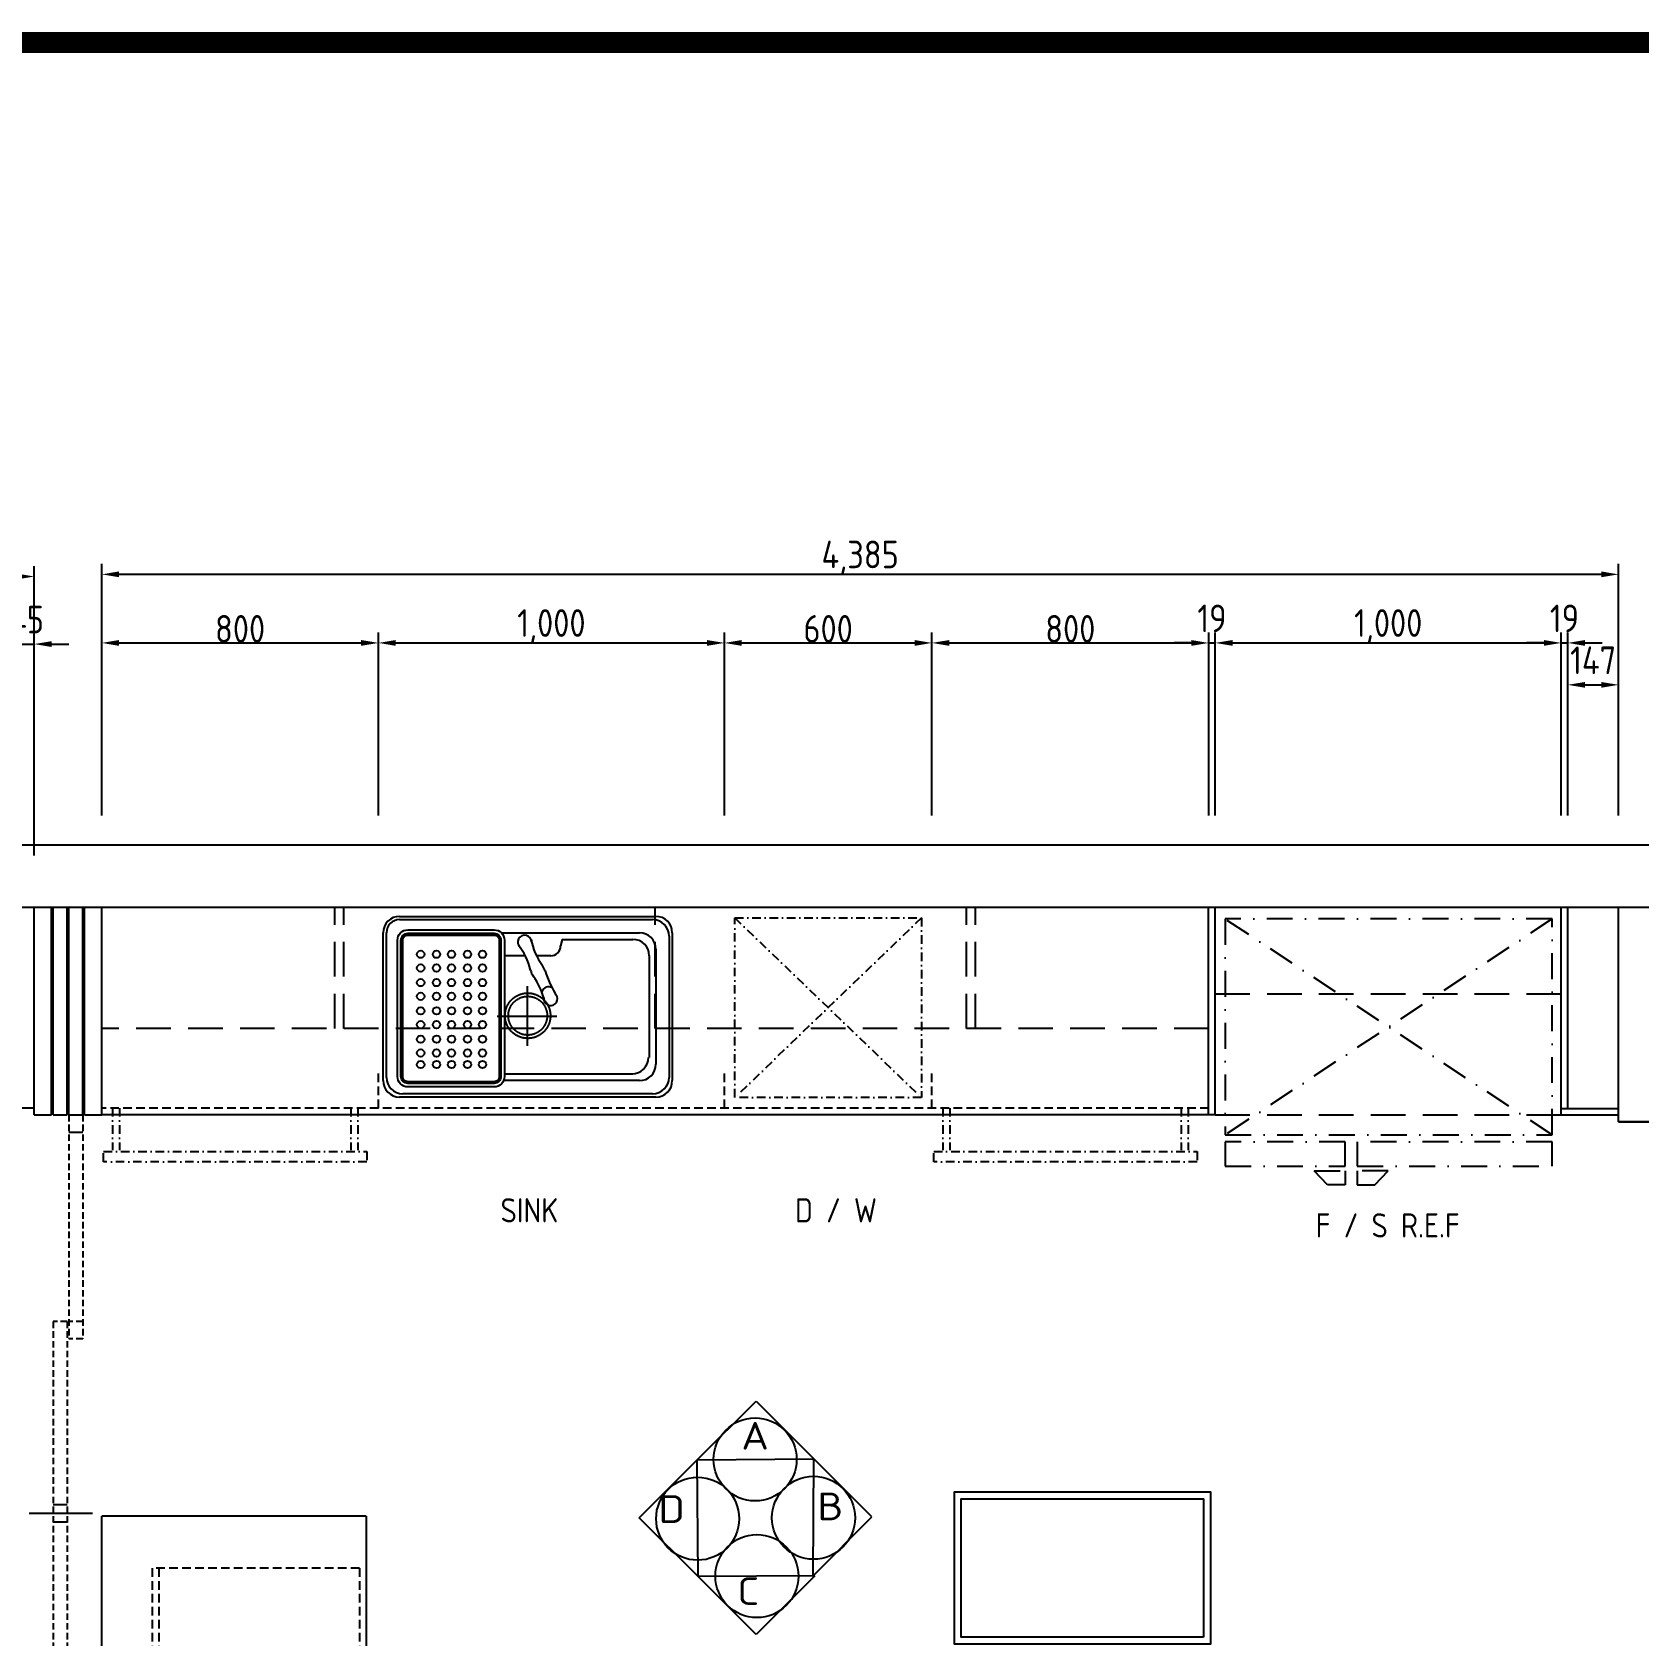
# Model space of a CAD drawing. Extents: x 0 to 79700, y -68 to 28499.
# Drawn here: x 46130 to 50775, y 13176 to 17812 of the extents above; entities that cross this region are included whole.
import ezdxf

# ---------------------------------------------------------------- set-up
doc = ezdxf.new("R2010")
doc.units = 0
doc.header["$LTSCALE"] = 50
doc.header["$MEASUREMENT"] = 0
doc.header["$PDMODE"] = 3
for name, pattern in [('CEN', [83, 80, -1, 1, -1]), ('DASHDOT', [1, 0.5, -0.25, 0, -0.25]), ('DASHEDX2', [1.5, 1, -0.5]), ('HIDDEN', [0.375, 0.25, -0.125])]:
    doc.linetypes.add(name, pattern=pattern)
doc.layers.get('0').update_dxf_attribs({"linetype": 'CONTINUOUS'})
doc.layers.get('DEFPOINTS').update_dxf_attribs({"linetype": 'CONTINUOUS'})
for name, color, linetype in [('A-COLS', 4, 'CONTINUOUS'), ('A3', 121, 'CONTINUOUS'), ('ACC', 40, 'DASHDOT'), ('CEN', 9, 'CEN'), ('DOOR', 4, 'CONTINUOUS'), ('FIN', 6, 'CONTINUOUS'), ('PP', 3, 'CONTINUOUS'), ('W', 3, 'DASHEDX2'), ('w1', 3, 'CONTINUOUS')]:
    doc.layers.add(name, color=color, linetype=linetype)
doc.styles.get("Standard").update_dxf_attribs({"font": 'architxt.shx'})
doc.dimstyles.new('STANDARD$0', dxfattribs={"dimscale": 0, "dimtxt": 80, "dimasz": 50, "dimexe": 30, "dimexo": 150, "dimtad": 3, "dimdec": 0, "dimdsep": 46, "dimlunit": 6, "dimtxsty": 'Standard', "dimcen": 80, "dimclrd": 254, "dimclre": 254, "dimadec": 0, "dimazin": 0, "dimtfac": 1, "dimtdec": 0, "dimtmove": 2, "dimatfit": 3, "dimfxl": 1, "dimtolj": 1, "dimtzin": 0, "dimarcsym": 0})

# ---------------------------------------------------------------- blocks, each defined once
blk = doc.blocks.new('2044')
at = {"layer": 'A3'}
for centre, radius, start, end in [((-102.1, -6.4), 20, 64.6648, 294.7252), ((-57.2, 193.3), 185.1, 255.975, 281.8334), ((-9, -36.9), 50, 81.9706, 101.8334), ((35.7, 280.1), 270.1, 261.9706, 279.4253), ((62.2, -6.3), 20, 123.5654, 228.805), ((77.7, -6.3), 20, 239.8809, 83.5429), ((-58.3, -206.3), 185.1, 78.5591, 104.0079), ((-11.6, 24.2), 50, 258.5591, 281.7411), ((36.2, -206), 185.1, 80.2177, 101.7411)]:
    blk.add_arc(centre, radius, start, end, dxfattribs=at)
blk = doc.blocks.new('2046')
at = {"layer": 'A3'}
for points in [[(-584.3, 273.4), (-335.1, 273.4, -0.414214), (-305.1, 243.4), (-305.1, -150.6, -0.414214), (-335.1, -180.6), (-584.3, -180.6, -0.414214), (-614.3, -150.6), (-614.3, 243.4, -0.414214)], [(-584.3, 263.4), (-335.1, 263.4, -0.414214), (-315.1, 243.4), (-315.1, -150.6, -0.414214), (-335.1, -170.6), (-584.3, -170.6, -0.414214), (-604.3, -150.6), (-604.3, 243.4, -0.414214)]]:
    blk.add_lwpolyline(points, format="xyb", close=True, dxfattribs=at)
at = {"layer": 'A3', "color": 62}
blk.add_lwpolyline([(-584.3, 258.4), (-335.1, 258.4, -0.414214), (-320.1, 243.4), (-320.1, -150.6, -0.414214), (-335.1, -165.6), (-584.3, -165.6, -0.414214), (-599.3, -150.6), (-599.3, 243.4, -0.414214)], format="xyb", close=True, dxfattribs=at)
at = {"layer": 'A3', "color": 21}
for centre in [(-547.2, 202.7), (-501.3, 202.7), (-457.9, 202.7), (-411.9, 202.7), (-368.5, 202.7), (-547.2, 163), (-501.3, 163), (-457.9, 163), (-411.9, 163), (-368.5, 163), (-547.2, 120.8), (-501.3, 120.8), (-457.9, 120.8), (-411.9, 120.8), (-368.5, 120.8), (-547.2, 81.1), (-547.2, 39), (-501.3, 81.1), (-501.3, 39), (-457.9, 81.1), (-457.9, 39), (-411.9, 81.1), (-411.9, 39), (-368.5, 81.1), (-368.5, 39), (-547.2, -0.7), (-501.3, -0.7), (-457.9, -0.7), (-411.9, -0.7), (-368.5, -0.7), (-547.2, -42.9), (-501.3, -42.9), (-457.9, -42.9), (-411.9, -42.9), (-368.5, -42.9), (-547.2, -82.6), (-501.3, -82.6), (-457.9, -82.6), (-411.9, -82.6), (-368.5, -82.6), (-547.2, -116.1), (-501.3, -116.1), (-457.9, -116.1), (-411.9, -116.1), (-368.5, -116.1)]:
    blk.add_circle(centre, 10.7, dxfattribs=at)
at = {"layer": 'ACC', "color": 6, "ltscale": 50}
for p, q in [((-239.6, 110.4), (-239.6, -61.9)), ((-325.7, 24.3), (-153.4, 24.3))]:
    blk.add_line(p, q, dxfattribs=at)
for radius in [65.6, 56.1]:
    blk.add_circle((-237.7, 25.2), radius, dxfattribs=at)
at = {"layer": 'PP', "color": 7}
for p, q in [((-608.3, 312.4), (132.7, 312.4)), ((-655.8, -162.6), (-655.8, 264.9)), ((180.2, 264.9), (180.2, -162.6)), ((132.7, -210.1), (-608.3, -210.1))]:
    blk.add_line(p, q, dxfattribs=at)
at = {"layer": 'PP', "color": 2}
for p, q in [((-608.3, 302.9), (123.2, 302.9)), ((-646.3, -153.1), (-646.3, 264.9)), ((-314.2, 264.9), (85.2, 264.9)), ((-138, 245.9), (-142.8, 226.9)), ((-138, 245.9), (66.2, 245.9)), ((170.7, 255.4), (170.7, -153.1)), ((-244.5, 198.4), (-305.1, 198.4)), ((-171.3, 198.4), (-212.1, 198.4)), ((112.9, 198.9), (112.9, -95.6)), ((132.7, 217.4), (132.7, -115.1)), ((85.2, -162.6), (-307.7, -162.6)), ((66.2, -143.6), (-305.1, -143.6)), ((123.2, -200.6), (-598.8, -200.6))]:
    blk.add_line(p, q, dxfattribs=at)
at = {"layer": 'PP', "color": 7}
for centre, radius, start, end in [((-608.3, 264.9), 47.5, 90, 180), ((132.7, 264.9), 47.5, 0, 90), ((-304.3, 226.9), 28.5, 268.2517, 270), ((-608.3, -162.6), 47.5, 180, 270), ((132.7, -162.6), 47.5, 270, 0)]:
    blk.add_arc(centre, radius, start, end, dxfattribs=at)
at = {"layer": 'PP', "color": 2}
for centre, radius, start, end in [((-608.3, 264.9), 38, 90, 180), ((123.2, 255.4), 47.5, 360, 90), ((66.2, 198.4), 47.5, 360, 90), ((85.2, 217.4), 47.5, 0, 90), ((-171.3, 226.9), 28.5, 270, 0), ((63.5, -95.6), 47.5, 270, 0), ((85.2, -115.1), 47.5, 270, 0), ((-598.8, -153.1), 47.5, 180, 270), ((123.2, -153.1), 47.5, 270, 360)]:
    blk.add_arc(centre, radius, start, end, dxfattribs=at)
at = {"layer": 'A3', "rotation": 294.5802848916466}
blk.add_blockref('2044', (-198.2, 147.7), dxfattribs=at)
blk = doc.blocks.new('*D511')
at = {"color": 254, "lineweight": -2, "transparency": 16777216}
for p, q in [((46331.2, 15547.7), (46331.2, 16076.6)), ((47131.2, 15547.7), (47131.2, 16076.6)), ((46381.2, 16046.6), (47081.2, 16046.6))]:
    blk.add_line(p, q, dxfattribs=at)
at = {"color": 254, "transparency": 16777216}
for points in [[(46381.2, 16054.9), (46381.2, 16038.2), (46331.2, 16046.6)], [(47081.2, 16054.9), (47081.2, 16038.2), (47131.2, 16046.6)]]:
    blk.add_solid(points, dxfattribs=at)
at = {"layer": 'DEFPOINTS', "color": 0, "transparency": 16777216}
for p in [(47131.2, 16046.6), (46331.2, 15397.7, 0), (47131.2, 15397.7)]:
    blk.add_point(p, dxfattribs=at)
at = {"color": 0, "transparency": 16777216, "insert": (46731.2, 16087.2), "char_height": 80, "attachment_point": 5}
blk.add_mtext('\\A1;800', dxfattribs=at)
blk = doc.blocks.new('*D512')
at = {"color": 254, "lineweight": -2, "transparency": 16777216}
for p, q in [((47131.2, 15547.7), (47131.2, 16076.6)), ((48131.2, 15547.7), (48131.2, 16076.6)), ((47181.2, 16046.6), (48081.2, 16046.6))]:
    blk.add_line(p, q, dxfattribs=at)
at = {"color": 254, "transparency": 16777216}
for points in [[(47181.2, 16054.9), (47181.2, 16038.2), (47131.2, 16046.6)], [(48081.2, 16054.9), (48081.2, 16038.2), (48131.2, 16046.6)]]:
    blk.add_solid(points, dxfattribs=at)
at = {"layer": 'DEFPOINTS', "color": 0, "transparency": 16777216}
for p in [(48131.2, 16046.6), (47131.2, 15397.7), (48131.2, 15397.7)]:
    blk.add_point(p, dxfattribs=at)
at = {"color": 0, "transparency": 16777216, "insert": (47631.2, 16094.8), "char_height": 80, "attachment_point": 5}
blk.add_mtext('\\A1;1,000', dxfattribs=at)
blk = doc.blocks.new('*D513')
at = {"color": 254, "lineweight": -2, "transparency": 16777216}
for p, q in [((48131.2, 15547.7), (48131.2, 16076.6)), ((48731.2, 15547.7), (48731.2, 16076.6)), ((48181.2, 16046.6), (48681.2, 16046.6))]:
    blk.add_line(p, q, dxfattribs=at)
at = {"color": 254, "transparency": 16777216}
for points in [[(48181.2, 16054.9), (48181.2, 16038.2), (48131.2, 16046.6)], [(48681.2, 16054.9), (48681.2, 16038.2), (48731.2, 16046.6)]]:
    blk.add_solid(points, dxfattribs=at)
at = {"layer": 'DEFPOINTS', "color": 0, "transparency": 16777216}
for p in [(48731.2, 16046.6), (48131.2, 15397.7), (48731.2, 15397.7)]:
    blk.add_point(p, dxfattribs=at)
at = {"color": 0, "transparency": 16777216, "insert": (48431.2, 16087.2), "char_height": 80, "attachment_point": 5}
blk.add_mtext('\\A1;600', dxfattribs=at)
blk = doc.blocks.new('*D514')
at = {"color": 254, "lineweight": -2, "transparency": 16777216}
for p, q in [((48731.2, 15547.7), (48731.2, 16076.6)), ((49531.2, 15547.7), (49531.2, 16076.6)), ((48781.2, 16046.6), (49481.2, 16046.6))]:
    blk.add_line(p, q, dxfattribs=at)
at = {"color": 254, "transparency": 16777216}
for points in [[(48781.2, 16054.9), (48781.2, 16038.2), (48731.2, 16046.6)], [(49481.2, 16054.9), (49481.2, 16038.2), (49531.2, 16046.6)]]:
    blk.add_solid(points, dxfattribs=at)
at = {"layer": 'DEFPOINTS', "color": 0, "transparency": 16777216}
for p in [(49531.2, 16046.6), (48731.2, 15397.7), (49531.2, 15397.7)]:
    blk.add_point(p, dxfattribs=at)
at = {"color": 0, "transparency": 16777216, "insert": (49131.2, 16087.2), "char_height": 80, "attachment_point": 5}
blk.add_mtext('\\A1;800', dxfattribs=at)
blk = doc.blocks.new('*D515')
at = {"color": 254, "lineweight": -2, "transparency": 16777216}
for p, q in [((49531.2, 15547.7), (49531.2, 16076.6)), ((49550.2, 15547.7), (49550.2, 16076.6)), ((49481.2, 16046.6), (49431.2, 16046.6)), ((49531.2, 16046.6), (49550.2, 16046.6)), ((49600.2, 16046.6), (49650.2, 16046.6))]:
    blk.add_line(p, q, dxfattribs=at)
at = {"color": 254, "transparency": 16777216}
for points in [[(49481.2, 16054.9), (49481.2, 16038.2), (49531.2, 16046.6)], [(49600.2, 16054.9), (49600.2, 16038.2), (49550.2, 16046.6)]]:
    blk.add_solid(points, dxfattribs=at)
at = {"layer": 'DEFPOINTS', "color": 0, "transparency": 16777216}
for p in [(49550.2, 16046.6), (49531.2, 15397.7), (49550.2, 15397.7)]:
    blk.add_point(p, dxfattribs=at)
at = {"color": 0, "transparency": 16777216, "insert": (49540.7, 16117.5), "char_height": 80, "attachment_point": 5}
blk.add_mtext('\\A1;19', dxfattribs=at)
blk = doc.blocks.new('*D516')
at = {"color": 254, "lineweight": -2, "transparency": 16777216}
for p, q in [((49550.2, 15547.7), (49550.2, 16076.6)), ((50550.2, 15547.7), (50550.2, 16076.6)), ((49600.2, 16046.6), (50500.2, 16046.6))]:
    blk.add_line(p, q, dxfattribs=at)
at = {"color": 254, "transparency": 16777216}
for points in [[(49600.2, 16054.9), (49600.2, 16038.2), (49550.2, 16046.6)], [(50500.2, 16054.9), (50500.2, 16038.2), (50550.2, 16046.6)]]:
    blk.add_solid(points, dxfattribs=at)
at = {"layer": 'DEFPOINTS', "color": 0, "transparency": 16777216}
for p in [(50550.2, 16046.6), (49550.2, 15397.7), (50550.2, 15397.7)]:
    blk.add_point(p, dxfattribs=at)
at = {"color": 0, "transparency": 16777216, "insert": (50050.2, 16094.8), "char_height": 80, "attachment_point": 5}
blk.add_mtext('\\A1;1,000', dxfattribs=at)
blk = doc.blocks.new('*D517')
at = {"color": 254, "lineweight": -2, "transparency": 16777216}
for p, q in [((50550.2, 15547.7), (50550.2, 16076.6)), ((50569.2, 15547.7), (50569.2, 16076.6)), ((50500.2, 16046.6), (50450.2, 16046.6)), ((50550.2, 16046.6), (50569.2, 16046.6)), ((50619.2, 16046.6), (50669.2, 16046.6))]:
    blk.add_line(p, q, dxfattribs=at)
at = {"color": 254, "transparency": 16777216}
for points in [[(50500.2, 16054.9), (50500.2, 16038.2), (50550.2, 16046.6)], [(50619.2, 16054.9), (50619.2, 16038.2), (50569.2, 16046.6)]]:
    blk.add_solid(points, dxfattribs=at)
at = {"layer": 'DEFPOINTS', "color": 0, "transparency": 16777216}
for p in [(50569.2, 16046.6), (50550.2, 15397.7), (50569.2, 15397.7)]:
    blk.add_point(p, dxfattribs=at)
at = {"color": 0, "transparency": 16777216, "insert": (50559.7, 16117.5), "char_height": 80, "attachment_point": 5}
blk.add_mtext('\\A1;19', dxfattribs=at)
blk = doc.blocks.new('*D518')
at = {"color": 254, "lineweight": -2, "transparency": 16777216}
for p, q in [((50569.2, 15547.7), (50569.2, 15955.4)), ((50716.2, 15547.7), (50716.2, 15955.4)), ((50619.2, 15925.4), (50666.2, 15925.4))]:
    blk.add_line(p, q, dxfattribs=at)
at = {"color": 254, "transparency": 16777216}
for points in [[(50619.2, 15933.7), (50619.2, 15917.1), (50569.2, 15925.4)], [(50666.2, 15933.7), (50666.2, 15917.1), (50716.2, 15925.4)]]:
    blk.add_solid(points, dxfattribs=at)
at = {"layer": 'DEFPOINTS', "color": 0, "transparency": 16777216}
for p in [(50716.2, 15925.4), (50569.2, 15397.7), (50716.2, 15397.7)]:
    blk.add_point(p, dxfattribs=at)
at = {"color": 0, "transparency": 16777216, "insert": (50642.7, 15996.3), "char_height": 80, "attachment_point": 5}
blk.add_mtext('\\A1;147', dxfattribs=at)
blk = doc.blocks.new('*D519')
at = {"color": 254, "lineweight": -2, "transparency": 16777216}
for p, q in [((46331.2, 15547.7), (46331.2, 16274.8)), ((50716.2, 15547.7), (50716.2, 16274.8)), ((50666.2, 16244.8), (46381.2, 16244.8))]:
    blk.add_line(p, q, dxfattribs=at)
at = {"color": 254, "transparency": 16777216}
for points in [[(46381.2, 16253.2), (46381.2, 16236.5), (46331.2, 16244.8)], [(50666.2, 16253.2), (50666.2, 16236.5), (50716.2, 16244.8)]]:
    blk.add_solid(points, dxfattribs=at)
at = {"layer": 'DEFPOINTS', "color": 0, "transparency": 16777216}
for p in [(46331.2, 16244.8), (46331.2, 15397.7), (50716.2, 15397.7)]:
    blk.add_point(p, dxfattribs=at)
at = {"color": 0, "transparency": 16777216, "insert": (48523.7, 16293.1), "char_height": 80, "attachment_point": 5}
blk.add_mtext('\\A1;4,385', dxfattribs=at)
blk = doc.blocks.new('*D521')
at = {"color": 254, "lineweight": -2, "transparency": 16777216}
for p, q in [((46091.7, 15696.4), (46091.7, 16073.2)), ((46136.2, 15432.1), (46136.2, 16073.2)), ((46041.7, 16043.2), (45991.7, 16043.2)), ((46091.7, 16043.2), (46136.2, 16043.2)), ((46186.2, 16043.2), (46236.2, 16043.2))]:
    blk.add_line(p, q, dxfattribs=at)
at = {"color": 254, "transparency": 16777216}
for points in [[(46041.7, 16051.6), (46041.7, 16034.9), (46091.7, 16043.2)], [(46186.2, 16051.6), (46186.2, 16034.9), (46136.2, 16043.2)]]:
    blk.add_solid(points, dxfattribs=at)
at = {"layer": 'DEFPOINTS', "color": 0, "transparency": 16777216}
for p in [(46136.2, 16043.2), (46091.7, 15546.4), (46136.2, 15282.1, 0)]:
    blk.add_point(p, dxfattribs=at)
at = {"color": 0, "transparency": 16777216, "insert": (46113.9, 16114.2), "char_height": 80, "attachment_point": 5}
blk.add_mtext('\\A1;45', dxfattribs=at)
blk = doc.blocks.new('*D522')
at = {"color": 254, "lineweight": -2, "transparency": 16777216}
for p, q in [((43896.2, 15582), (43896.2, 16268.6)), ((46136.2, 15582.1), (46136.2, 16268.6)), ((43946.2, 16238.6), (46086.2, 16238.6))]:
    blk.add_line(p, q, dxfattribs=at)
at = {"color": 254, "transparency": 16777216}
for points in [[(43946.2, 16247), (43946.2, 16230.3), (43896.2, 16238.6)], [(46086.2, 16247), (46086.2, 16230.3), (46136.2, 16238.6)]]:
    blk.add_solid(points, dxfattribs=at)
at = {"layer": 'DEFPOINTS', "color": 0, "transparency": 16777216}
for p in [(46136.2, 16238.6), (43896.2, 15432), (46136.2, 15432.1)]:
    blk.add_point(p, dxfattribs=at)
at = {"color": 0, "transparency": 16777216, "insert": (45016.2, 16286.9), "char_height": 80, "attachment_point": 5}
blk.add_mtext('\\A1;2,240', dxfattribs=at)
blk = doc.blocks.new('forma3')
blk.add_line((0, 297), (420, 297))
at = {"const_width": 2}
blk.add_lwpolyline([(0, 297), (0, 0), (420, 0), (420, 297)], close=True, dxfattribs=at)

msp = doc.modelspace()

# ---------------------------------------------------------------- linework, layer by layer
at = {"ltscale": 10}
for p, q in [((49531.15058, 14682.04187, -0.00001), (49531.15058, 15282.04187, 0)), ((49550.15058, 14682.04187, -0.00001), (49550.15058, 15282.04187, 0)), ((50550.15058, 14682.04187, -0.00001), (50550.15058, 15282.04187, 0)), ((50569.15058, 14701.04187, -0.00001), (50569.15058, 15282.04187, 0)), ((46136.15058, 14702.04187, 0), (43896.15058, 14702.04187, 0)), ((49550.15058, 14682.04187, 0), (46331.15058, 14682.04187, 0)), ((50550.15058, 14701.04187, 0), (50716.151, 14701.04187, 0)), ((50550.15058, 14682.04187, 0), (50716.151, 14682.04187, 0)), ((47096.04365, 13522.04166, 0), (46331.15099, 13522.04167, 0)), ((46331.15099, 12387.04188, -0.00001), (46331.15099, 13522.04167, -0.00001)), ((47096.04365, 13522.04166, 0), (47096.04364, 12422.04166, 0))]:
    msp.add_line(p, q, dxfattribs=at)
msp.add_line((46136.151, 14702.04187, 0), (43896.151, 14702.04187, 0))
at = {"color": 7, "linetype": 'ByBlock', "ltscale": 200}
for p, q in [((48052.66392, 13684.84816, 0), (48222.65592, 13854.84016, 0)), ((48222.65592, 13854.84016, 0), (48390.1293, 13687.36678, 0)), ((47885.19053, 13517.37478, 0), (48052.66392, 13684.84816, 0)), ((48052.66392, 13684.84816, 0), (48390.1293, 13687.36678, 0)), ((48055.18253, 13347.38278, 0), (48052.66392, 13684.84816, 0)), ((48387.61069, 13349.90139, 0), (48390.1293, 13687.36678, 0)), ((48557.60269, 13519.89339, 0), (48390.1293, 13687.36678, 0)), ((48055.18253, 13347.38278, 0), (47885.19053, 13517.37478, 0)), ((48387.61069, 13349.90139, 0), (48557.60269, 13519.89339, 0)), ((48392.64791, 13349.90139, 0), (48055.18253, 13347.38278, 0)), ((48222.65592, 13179.9094, 0), (48055.18253, 13347.38278, 0)), ((48392.64791, 13349.90139, 0), (48222.65592, 13179.9094, 0))]:
    msp.add_line(p, q, dxfattribs=at)
for centre in [(48220.0146, 13686.0819, 0), (48053.9488, 13514.73346, 0), (48388.84442, 13517.25207, 0), (48225.29723, 13348.66766, 0)]:
    msp.add_circle(centre, 120, dxfattribs=at)
at = {"layer": 'A-COLS'}
for p, q in [((53546.15058, 15462.04187, 0), (42096.151, 15462.04187, 0)), ((53546.151, 15282.04187, 0), (42096.151, 15282.04187, 0)), ((50716.151, 14662.04187, 0), (50716.151, 15282.04187, 0)), ((50716.151, 14662.04187, 0), (51086.15067, 14662.04187, 0)), ((51116.15034, 14662.04187, 0), (50716.151, 14662.04187, 0))]:
    msp.add_line(p, q, dxfattribs=at)
at = {"layer": 'A-COLS', "elevation": 0}
msp.add_lwpolyline([(49516.151, 13172.04187), (48816.151, 13172.04187), (48816.151, 13572.04187), (49516.151, 13572.04187)], close=True, dxfattribs=at)
at = {"layer": 'ACC'}
for p, q in [((48161.15058, 15252.04187, -0.00001), (48701.15058, 14732.04187, -0.00001)), ((48701.15058, 15252.04187, -0.00001), (48161.15058, 14732.04187, -0.00001)), ((46362.67097, 14702.04187, -0.00001), (46362.67097, 14580.28564, -0.00001)), ((46382.67097, 14702.04187, -0.00001), (46382.67097, 14580.28564, -0.00001)), ((47051.5759, 14702.04187, -0.00001), (47051.5759, 14580.28564, -0.00001)), ((47071.5759, 14702.04187, -0.00001), (47071.5759, 14580.28564, -0.00001)), ((48762.67056, 14702.04187, -0.00001), (48762.67056, 14580.28564, -0.00001)), ((48782.67056, 14702.04187, -0.00001), (48782.67056, 14580.28564, -0.00001)), ((49451.57549, 14702.04187, -0.00001), (49451.57549, 14580.28564, -0.00001)), ((49471.57549, 14702.04187, -0.00001), (49471.57549, 14580.28564, -0.00001))]:
    msp.add_line(p, q, dxfattribs=at)
at = {"layer": 'ACC', "ltscale": 3}
for p, q in [((50524.39065, 15248.72466, 0), (49578.74403, 15248.72466, 0)), ((50524.39065, 14624.27495, 0), (49578.74403, 15248.72466, 0)), ((50524.39065, 15248.72466, 0), (49578.74403, 14624.27495, 0)), ((49578.74403, 15248.72466, 0), (49578.74403, 14624.27495, 0)), ((50524.39065, 14624.27495, 0), (50524.39065, 15248.72466, 0)), ((49578.74403, 14624.27495, 0), (50524.39065, 14624.27495, 0)), ((49925.6725, 14604.27495, 0), (49578.74403, 14604.27495, 0)), ((49578.74403, 14604.27495, 0), (49578.74403, 14534.27495, 0)), ((49925.6725, 14534.27495, 0), (49925.6725, 14604.27495, 0)), ((50524.39065, 14604.27495, 0), (49960.6725, 14604.27495, 0)), ((49960.6725, 14604.27495, 0), (49960.6725, 14534.27495, 0)), ((50524.39065, 14534.27495, 0), (50524.39065, 14604.27495, 0)), ((49578.74403, 14534.27495, 0), (49925.6725, 14534.27495, 0)), ((49836.38597, 14520.80928, 0), (49925.6725, 14520.80928, 0)), ((49874.68949, 14479.66891, 0), (49836.38597, 14520.80928, 0)), ((49925.6725, 14520.80928, 0), (49925.6725, 14479.66891, 0)), ((49960.6725, 14534.27495, 0), (50524.39065, 14534.27495, 0)), ((50049.95903, 14520.80928, 0), (49960.6725, 14520.80928, 0)), ((49960.6725, 14520.80928, 0), (49960.6725, 14479.66891, 0)), ((50011.65551, 14479.66891, 0), (50049.95903, 14520.80928, 0)), ((49925.6725, 14479.66891, 0), (49874.68949, 14479.66891, 0)), ((49960.6725, 14479.66891, 0), (50011.65551, 14479.66891, 0))]:
    msp.add_line(p, q, dxfattribs=at)
at = {"layer": 'ACC', "elevation": -0.00001}
for points in [[(48161.15058, 15252.04187), (48701.15058, 15252.04187), (48701.15058, 14732.04187), (48161.15058, 14732.04187)], [(46336.29721, 14576.07281), (47097.94966, 14576.07281), (47097.94966, 14546.5828), (46336.29721, 14546.5828)], [(48736.2968, 14576.07281), (49497.94925, 14576.07281), (49497.94925, 14546.5828), (48736.2968, 14546.5828)]]:
    msp.add_lwpolyline(points, close=True, dxfattribs=at)
at = {"layer": 'CEN'}
for p, q in [((46304.80998, 13529.55601, -0.00001), (46121.87941, 13529.55601, -0.00001)), ((46304.8104, 13529.55601, -0.00001), (46121.87983, 13529.55601, -0.00001))]:
    msp.add_line(p, q, dxfattribs=at)
at = {"layer": 'DOOR'}
for p, q in [((46191.15058, 14682.07011, -0.00001), (46191.15058, 15282.04187, 0)), ((46191.151, 15282.04187, 0), (46191.151, 15282.07011, 0)), ((46191.151, 14682.07011, -0.00001), (46191.151, 15282.04187, 0)), ((46231.15058, 14682.07011, -0.00001), (46231.15058, 15282.04187, 0)), ((46231.151, 15282.04187, 0), (46231.151, 15282.07011, 0)), ((46231.151, 14682.07011, -0.00001), (46231.151, 15282.04187, 0)), ((46236.15058, 14682.07011, -0.00001), (46236.15058, 15282.04187, 0)), ((46236.151, 15282.04187, 0), (46236.151, 15282.07011, 0)), ((46236.151, 14682.07011, -0.00001), (46236.151, 15282.04187, 0)), ((46276.15058, 14682.07011, -0.00001), (46276.15058, 15282.04187, 0)), ((46276.151, 15282.04187, 0), (46276.151, 15282.07011, 0)), ((46276.151, 14682.07011, -0.00001), (46276.151, 15282.04187, 0)), ((46191.15058, 14682.07011, -0.00001), (46231.15058, 14682.07011, -0.00001)), ((46191.151, 14682.07011, -0.00001), (46231.151, 14682.07011, -0.00001)), ((46236.15058, 14682.07011, -0.00001), (46276.15058, 14682.07011, -0.00001)), ((46236.151, 14682.07011, -0.00001), (46276.151, 14682.07011, -0.00001)), ((46236.15058, 14632.07011, -0.00001), (46276.15058, 14632.07011, -0.00001)), ((46236.151, 14632.07011, -0.00001), (46276.151, 14632.07011, -0.00001))]:
    msp.add_line(p, q, dxfattribs=at)
at = {"layer": 'DOOR', "linetype": 'HIDDEN', "ltscale": 1.5}
for p, q in [((46236.15058, 14682.07011, -0.00001), (46236.15058, 14034.55599, -0.00001)), ((46236.151, 14682.07011, -0.00001), (46236.151, 14034.55599, -0.00001)), ((46276.15058, 14682.07011, -0.00001), (46276.15058, 14034.55599, -0.00001)), ((46276.151, 14682.07011, -0.00001), (46276.151, 14034.55599, -0.00001)), ((46191.15058, 14084.55599, -0.00001), (46191.15058, 12984.55599, -0.00001)), ((46231.15058, 14084.55599, -0.00001), (46191.15058, 14084.55599, -0.00001)), ((46191.151, 14084.55599, -0.00001), (46191.151, 12984.55599, -0.00001)), ((46231.151, 14084.55599, -0.00001), (46191.151, 14084.55599, -0.00001)), ((46231.15058, 14084.55599, -0.00001), (46231.15058, 12984.55599, -0.00001)), ((46231.151, 14084.55599, -0.00001), (46231.151, 12984.55599, -0.00001)), ((46276.15058, 14084.55599, -0.00001), (46236.15058, 14084.55599, -0.00001)), ((46276.151, 14084.55599, -0.00001), (46236.151, 14084.55599, -0.00001)), ((46276.15058, 14034.55599, -0.00001), (46236.15058, 14034.55599, -0.00001)), ((46276.151, 14034.55599, -0.00001), (46236.151, 14034.55599, -0.00001))]:
    msp.add_line(p, q, dxfattribs=at)
at = {"layer": 'DOOR', "linetype": 'HIDDEN', "ltscale": 5}
for p, q in [((46231.15058, 13554.55601, -0.00001), (46191.15058, 13554.55601, -0.00001)), ((46231.151, 13554.55601, -0.00001), (46191.151, 13554.55601, -0.00001)), ((46231.15058, 13504.55601, -0.00001), (46191.15058, 13504.55601, -0.00001)), ((46231.151, 13504.55601, -0.00001), (46191.151, 13504.55601, -0.00001))]:
    msp.add_line(p, q, dxfattribs=at)
at = {"layer": 'FIN', "linetype": 'Continuous', "ltscale": 200, "elevation": 0}
msp.add_lwpolyline([(48829.15098, 13152.04187), (48796.151, 13152.04187), (48796.151, 13592.04187), (49536.151, 13592.04187), (49536.151, 13152.04187), (48822.46341, 13152.04187)], dxfattribs=at)
at = {"layer": 'W', "ltscale": 2}
for p, q in [((47005.15058, 14932.04187, 0), (47005.15058, 15282.04187, 0)), ((47031.15058, 14932.04187, 0), (47031.15058, 15282.04187, 0)), ((47931.15058, 14932.04187, 0), (47931.15058, 15282.04187, 0)), ((48831.15058, 14932.04187, 0), (48831.15058, 15282.04187, 0)), ((48857.15058, 14932.04187, 0), (48857.15058, 15282.04187, 0)), ((49550.15058, 15032.04187, 0), (50550.15058, 15032.04187, 0)), ((49531.15058, 14932.04187, 0), (46331.15058, 14932.04187, 0)), ((49550.15058, 14682.04187, 0), (50550.15058, 14682.04187, 0))]:
    msp.add_line(p, q, dxfattribs=at)
at = {"layer": 'W', "ltscale": 0.5}
for p, q in [((47131.15058, 14702.04187, -0.00001), (47131.15058, 14802.04187, -0.00001)), ((48131.15058, 14702.04187, -0.00001), (48131.15058, 14802.04187, -0.00001)), ((48731.15058, 14702.04187, -0.00001), (48731.15058, 14802.04187, -0.00001)), ((49531.15058, 14702.04187, 0), (46331.15058, 14702.04187, 0)), ((47076.04362, 13372.04166, 0), (46477.04362, 13372.04165, 0)), ((46477.04362, 13372.04165, 0), (46477.04364, 12387.04188, 0)), ((47076.04362, 13372.04166, 0), (46496.04362, 13372.04165, 0)), ((46496.04362, 13372.04165, 0), (46496.04363, 12387.04188, 0)), ((47076.04362, 13372.04166, 0), (47076.04364, 12402.04166, 0))]:
    msp.add_line(p, q, dxfattribs=at)
at = {"layer": 'w1'}
for p, q in [((46136.15058, 14702.04187, 0), (46136.15058, 15282.04187, 0)), ((46136.151, 15282.04187, 0), (46136.151, 15282.07011, 0)), ((46136.151, 14682.07011, -0.00001), (46136.151, 15282.04187, 0)), ((46136.151, 14702.04187, 0), (46136.151, 15282.04187, 0)), ((46186.15058, 14682.07011, -0.00001), (46186.15058, 15282.04187, 0)), ((46186.151, 15282.04187, 0), (46186.151, 15282.07011, 0)), ((46186.151, 14682.07011, -0.00001), (46186.151, 15282.04187, 0)), ((46281.15058, 14682.07011, -0.00001), (46281.15058, 15282.04187, 0)), ((46281.151, 15282.04187, 0), (46281.151, 15282.07011, 0)), ((46281.151, 14682.07011, -0.00001), (46281.151, 15282.04187, 0)), ((46331.15058, 14682.07011, -0.00001), (46331.15058, 15282.04187, 0)), ((46331.151, 15282.04187, 0), (46331.151, 15282.07011, 0)), ((46331.151, 14682.07011, -0.00001), (46331.151, 15282.04187, 0)), ((46136.15058, 14682.07011, -0.00001), (46186.15058, 14682.07011, -0.00001)), ((46136.151, 14682.07011, -0.00001), (46186.151, 14682.07011, -0.00001)), ((46281.15058, 14682.07011, -0.00001), (46331.15058, 14682.07011, -0.00001)), ((46281.151, 14682.07011, -0.00001), (46331.151, 14682.07011, -0.00001))]:
    msp.add_line(p, q, dxfattribs=at)

# ---------------------------------------------------------------- block references
at = {"xscale": 30, "yscale": 30, "zscale": 30}
msp.add_blockref('forma3', (41869.50283, 8872.39417), dxfattribs=at)
at = {"layer": 'A3'}
msp.add_blockref('2046', (47800.49116, 14943.71658, -0.00001), dxfattribs=at)

# ---------------------------------------------------------------- texts
at = {"ltscale": 10}
for s, p in [('SINK', (47484.15209, 14371.24517, -0.00001)), ('D / W', (48335.63642, 14371.24517, -0.00001)), ('F / S R.E.F', (49840.38529, 14327.64783, 0))]:
    msp.add_text(s, height=70, dxfattribs=at).set_placement(p)
at = {"color": 7, "ltscale": 200, "width": 1.3}
for s, p in [('A', (48180.09456, 13714.47076, 0)), ('D', (47940.78573, 13502.57646, 0)), ('B', (48399.94726, 13510.35237, 0)), ('C', (48168.42084, 13265.41032, 0))]:
    msp.add_text(s, height=80, dxfattribs=at).set_placement(p)

# ---------------------------------------------------------------- dimensions: what is measured, and where the dimension line sits
at = {"ltscale": 10}
for base, p1, p2, picture, middle in [((46136.151, 16238.64312, 0), (43896.15058, 15432.04187, 0), (46136.151, 15432.07011, 0), '*D522', (45016.15079, 16286.88717, 0)), ((46331.151, 16244.84217, 0), (50716.151, 15397.69826, 0), (46331.151, 15397.69826, 0), '*D519', (48523.651, 16293.08622, 0)), ((46136.151, 16043.24645, 0), (46091.65058, 15546.40666, 0), (46136.151, 15282.07011, 0), '*D521', (46113.90079, 16114.18395, 0)), ((49550.15058, 16046.57396, 0), (49531.15058, 15397.69826, 0), (49550.15058, 15397.69826, 0), '*D515', (49540.65058, 16117.51146, 0)), ((50569.15058, 16046.57396, 0), (50550.15058, 15397.69826, 0), (50569.15058, 15397.69826, 0), '*D517', (50559.65058, 16117.51146, 0)), ((47131.15058, 16046.57396, 0), (46331.151, 15397.72649, 0), (47131.15058, 15397.69826, 0), '*D511', (46731.15079, 16087.19896, 0)), ((48131.15058, 16046.57396, 0), (47131.15058, 15397.69826, 0), (48131.15058, 15397.69826, 0), '*D512', (47631.15058, 16094.81801, 0)), ((48731.15058, 16046.57396, 0), (48131.15058, 15397.69826, 0), (48731.15058, 15397.69826, 0), '*D513', (48431.15058, 16087.19896, 0)), ((49531.15058, 16046.57396, 0), (48731.15058, 15397.69826, 0), (49531.15058, 15397.69826, 0), '*D514', (49131.15058, 16087.19896, 0)), ((50550.15058, 16046.57396, 0), (49550.15058, 15397.69826, 0), (50550.15058, 15397.69826, 0), '*D516', (50050.15058, 16094.81801, 0)), ((50716.151, 15925.4101, 0), (50569.15058, 15397.69826, 0), (50716.151, 15397.69826, 0), '*D518', (50642.65079, 15996.3476, 0))]:
    dim = msp.add_linear_dim(base=base, p1=p1, p2=p2, dimstyle='STANDARD$0', override={"dimscale": 1}, dxfattribs=at)
    dim.commit()
    dim.dimension.update_dxf_attribs({"geometry": picture, "text_midpoint": middle})

doc.saveas('drawing.dxf')
